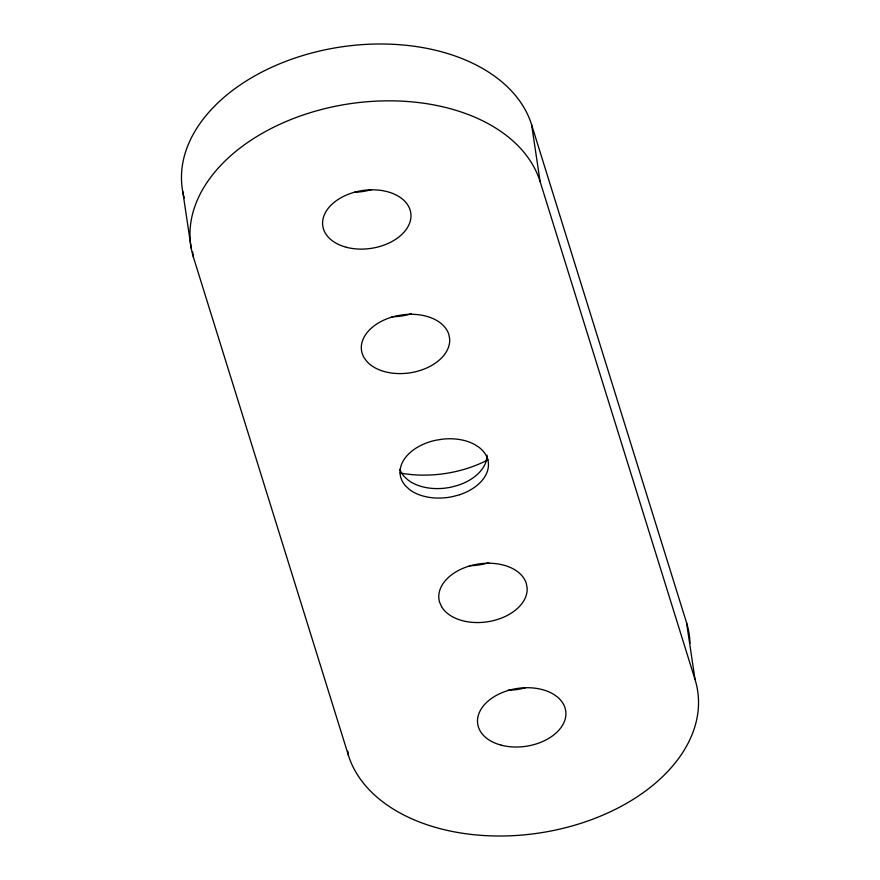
<?xml version="1.0" encoding="UTF-8"?>
<svg xmlns="http://www.w3.org/2000/svg" width="880" height="880" viewBox="0 0 880 880"><rect width="100%" height="100%" fill="white"/><g stroke="black" fill="none" stroke-linecap="round" stroke-linejoin="round"><path stroke-width="1.32" d="M184.217 197.956A177.925 116.963 -8.5 0 1 325.248 49.775A177.925 116.963 -8.5 0 1 531.619 124.773L686.543 622.688A177.925 116.963 -8.5 0 1 690.008 643.368M531.619 124.773L540.111 181.599L695.035 679.514A177.925 116.963 -8.5 0 1 556.699 829.807A177.925 116.963 -8.5 0 1 348.381 755.227L193.457 257.312L192.643 251.9M686.543 622.688L695.035 679.514M347.776 751.168L348.381 755.227M182.754 191.543L191.246 248.38M193.457 257.312A177.925 116.963 -8.5 0 1 331.804 107.03A177.925 116.963 -8.5 0 1 540.111 181.599M487.036 455.147A44.484 29.238 -8.5 0 1 458.249 485.221L451.572 487.047A44.484 29.238 -8.5 0 1 408.188 480.139L404.327 476.63A44.484 29.238 -8.5 0 1 399.872 469.502M371.514 189.596A44.484 29.238 -8.5 0 1 354.365 192.269M488.818 562.694A44.484 29.238 -8.5 0 1 469.414 565.719M411.356 313.742A44.484 29.238 -8.5 0 1 391.952 316.767M525.338 687.819A44.484 29.238 -8.5 0 1 508.145 690.195M487.993 459.789A95.315 62.656 -8.5 0 1 400.114 473M459.668 494.703L452.991 496.529A44.484 29.238 -8.5 0 1 409.607 489.61L405.735 486.101A44.484 29.238 -8.5 0 1 435.501 440.308L442.387 439.175A44.484 29.238 -8.5 0 1 474.166 444.235L478.885 447.227A44.484 29.238 -8.5 0 1 459.668 494.703M403.656 314.699L396.77 315.832A44.484 29.238 -8.5 0 0 364.089 357.687L367.004 361.625A44.484 29.238 -8.5 0 0 417.637 371.217A44.484 29.238 -8.5 0 0 449.68 338.987L448.844 334.477A44.484 29.238 -8.5 0 0 403.656 314.699M441.551 606.639L439.648 602.36A44.484 29.238 -8.5 0 1 474.232 564.784A44.484 29.238 -8.5 0 1 526.306 583.429L527.142 587.939A44.484 29.238 -8.5 0 1 491.722 621.005A44.484 29.238 -8.5 0 1 441.551 606.639M501.237 745.173A44.484 29.238 -8.5 0 0 565.873 712.426A44.484 29.238 -8.5 0 0 498.014 694.518A44.484 29.238 -8.5 0 0 501.237 745.173M346.313 247.258A44.484 29.238 -8.5 0 0 410.949 214.511A44.484 29.238 -8.5 0 0 343.09 196.614A44.484 29.238 -8.5 0 0 346.313 247.258"/></g></svg>
